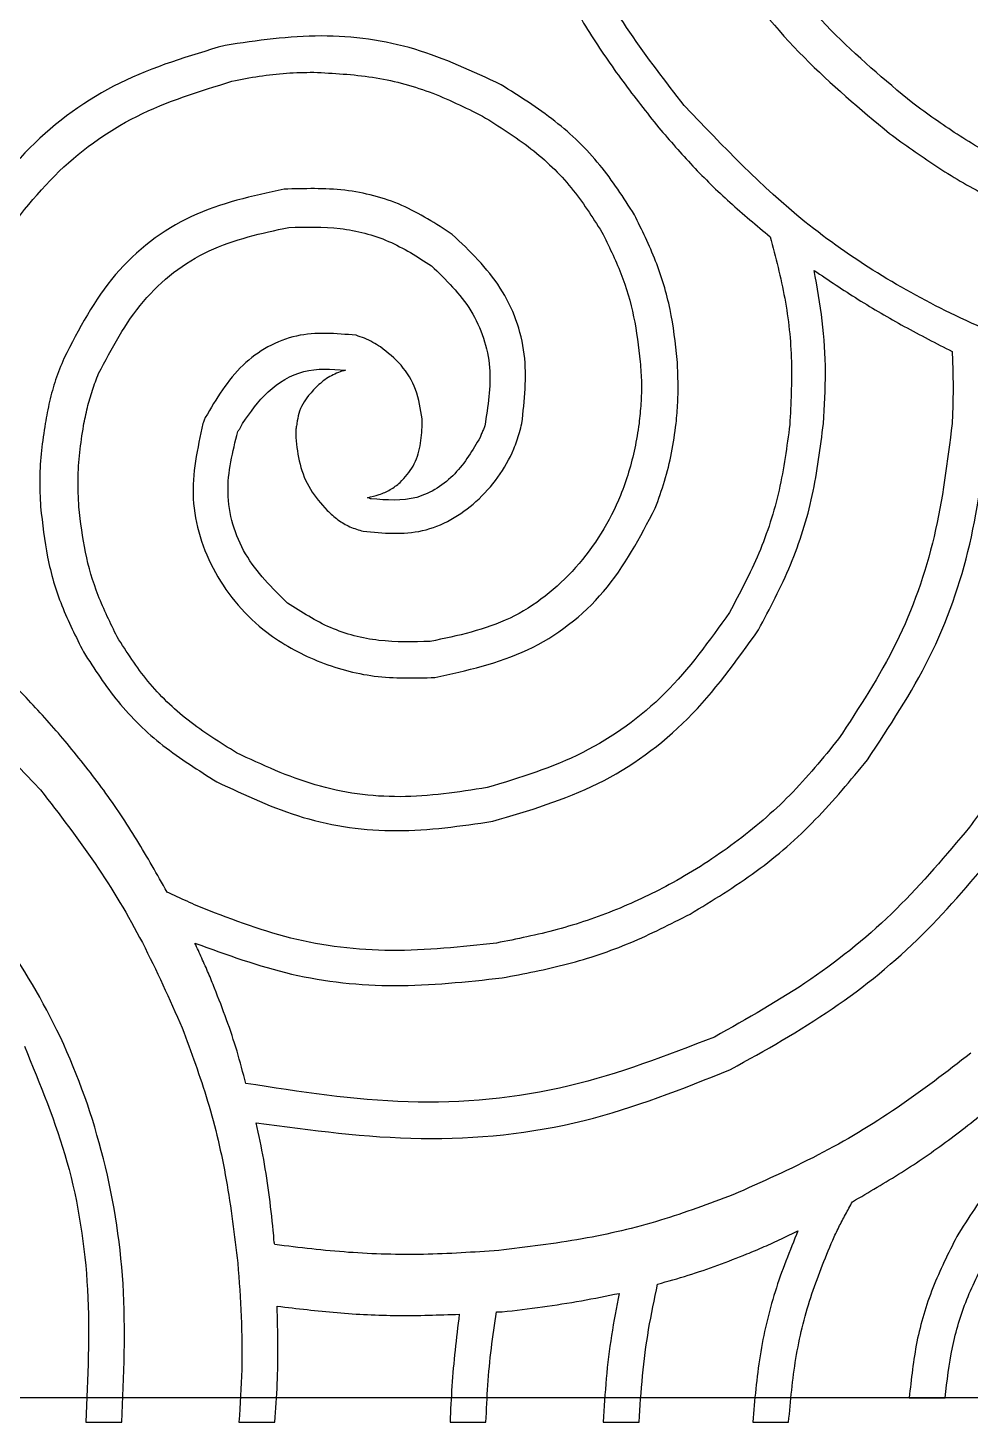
# Model space of a CAD drawing. Extents: x 0 to 371, y 0 to 260.
# Drawn here: x 70.22 to 91.72, y 0.11 to 31.91 of the extents above; entities that cross this region are included whole.
import ezdxf

# ---------------------------------------------------------------- set-up
doc = ezdxf.new("R2010")
doc.units = 0
doc.layers.add('Layer_1', color=7, linetype='CONTINUOUS')

msp = doc.modelspace()

# ---------------------------------------------------------------- linework, layer by layer
at = {"layer": 'Layer_1', "color": 7}
for points in [[(0.02646, 259.95312), (370.443122, 259.95312), (370.443122, 0.661457), (0.02646, 0.661457)], [(76.741051, 30.89858)]]:
    msp.add_lwpolyline(points, close=True, dxfattribs=at)
for points in [[(79.216352, 22.859795), (79.216352, 22.992087)], [(80.909789, 2.61917), (81.04208, 2.61917)], [(90.328852, 0.661666), (91.148957, 0.661666)], [(71.543436, 0.105629), (72.363541, 0.105629)], [(75.035729, 0.105629), (75.855834, 0.105629)], [(79.851455, 0.105629), (80.671561, 0.105629)], [(83.343749, 0.105629), (84.163854, 0.105629)], [(86.756977, 0.105629), (87.577082, 0.105629)]]:
    msp.add_lwpolyline(points, dxfattribs=at)
for points, knots in [([(90.407917, 30.189063), (89.768428, 30.726188), (88.482034, 31.806667), (86.868512, 33.78209), (86.037242, 35.26427), (85.619062, 36.009896)], [0, 0, 0, 0, 2.50184, 5.032695, 7.594725, 7.594725, 7.594725, 7.594725]), ([(85.195832, 30.135837), (84.77042, 30.68668), (83.916268, 31.792674), (82.830805, 33.611401), (82.257467, 34.9063), (81.968122, 35.559795)], [0, 0, 0, 0, 2.086879, 4.19008, 6.332929, 6.332929, 6.332929, 6.332929]), ([(84.851668, 35.613021), (85.290647, 34.825479), (86.162042, 33.262174), (87.860274, 31.19034), (89.210163, 30.060733), (89.878751, 29.501249)], [0, 0, 0, 0, 2.701851, 5.363294, 7.97507, 7.97507, 7.97507, 7.97507]), ([(66.860001, 29.60667), (67.217476, 30.045237), (67.927209, 30.91597), (69.214872, 32.009087), (70.552046, 32.876467), (71.918083, 33.521915), (73.267957, 33.984669), (74.199456, 34.170722), (74.665209, 34.263749)], [0, 0, 0, 0, 1.694336, 3.363942, 5.041931, 6.462991, 7.886567, 9.31017, 9.31017, 9.31017, 9.31017]), ([(82.338126, 32.967188), (82.565251, 32.576176), (83.017884, 31.796938), (83.780675, 30.684663), (84.336761, 29.983201), (84.613955, 29.633541)], [0, 0, 0, 0, 1.356262, 2.70286, 4.041263, 4.041263, 4.041263, 4.041263]), ([(74.718436, 31.511979), (73.899658, 31.269725), (72.268419, 30.787085), (70.145088, 29.252703), (69.158145, 27.853479), (68.659374, 27.146354)], [0, 0, 0, 0, 2.549794, 5.079918, 7.664968, 7.664968, 7.664968, 7.664968]), ([(81.015209, 30.612293), (80.371335, 30.916054), (79.075685, 31.527302), (76.891053, 31.828792), (75.448547, 31.618445), (74.718436, 31.511979)], [0, 0, 0, 0, 2.12763, 4.281365, 6.488666, 6.488666, 6.488666, 6.488666]), ([(74.877082, 30.691874), (75.083684, 30.733832), (75.494851, 30.817335), (76.118548, 30.886239), (76.534149, 30.894478), (76.741051, 30.89858)], [0, 0, 0, 0, 0.632265, 1.258296, 1.878937, 1.878937, 1.878937, 1.878937]), ([(76.741051, 30.89858), (77.19084, 30.875127), (78.085979, 30.828452), (79.395085, 30.490963), (80.193391, 30.095551), (80.591979, 29.898124)], [0, 0, 0, 0, 1.34924, 2.685161, 4.017308, 4.017308, 4.017308, 4.017308]), ([(69.347188, 26.696253), (69.810865, 27.338017), (70.726632, 28.605507), (72.653963, 30.011982), (74.134997, 30.464924), (74.877082, 30.691874)], [0, 0, 0, 0, 2.366591, 4.674042, 6.99129, 6.99129, 6.99129, 6.99129]), ([(84.057918, 27.649166), (83.809128, 28.037511), (83.302685, 28.828036), (82.259452, 29.831973), (81.435214, 30.348889), (81.015209, 30.612293)], [0, 0, 0, 0, 1.380369, 2.809918, 4.295238, 4.295238, 4.295238, 4.295238]), ([(80.591979, 29.898124), (80.969809, 29.662747), (81.710263, 29.201467), (82.645871, 28.305272), (83.096626, 27.598466), (83.317394, 27.252291)], [0, 0, 0, 0, 1.333712, 2.613745, 3.842465, 3.842465, 3.842465, 3.842465]), ([(95.408646, 23.759481), (94.048145, 24.241513), (91.414456, 25.17464), (87.89548, 27.310171), (86.078098, 29.212387), (85.195832, 30.135837)], [0, 0, 0, 0, 4.325799, 8.373986, 12.193383, 12.193383, 12.193383, 12.193383]), ([(93.636144, 28.310624), (93.254208, 28.486514), (92.494377, 28.836432), (91.41388, 29.465549), (90.74202, 29.948768), (90.407917, 30.189063)], [0, 0, 0, 0, 1.261043, 2.508744, 3.74294, 3.74294, 3.74294, 3.74294]), ([(84.613955, 29.633541), (84.868472, 29.338337), (85.380696, 28.74423), (86.232743, 27.915453), (86.844745, 27.40445), (87.153852, 27.146354)], [0, 0, 0, 0, 1.168937, 2.352526, 3.560394, 3.560394, 3.560394, 3.560394]), ([(89.878751, 29.501249), (90.226427, 29.249676), (90.930212, 28.740427), (92.063648, 28.075609), (92.863933, 27.703599), (93.265624, 27.516874)], [0, 0, 0, 0, 1.287007, 2.605232, 3.933695, 3.933695, 3.933695, 3.933695]), ([(76.067707, 28.231043), (75.343464, 28.0746), (73.902914, 27.763428), (72.07143, 26.360332), (71.387644, 25.038869), (71.040624, 24.368229)], [0, 0, 0, 0, 2.205182, 4.386198, 6.633616, 6.633616, 6.633616, 6.633616]), ([(79.904166, 27.199065), (79.530405, 27.441101), (78.778527, 27.927996), (77.440793, 28.269899), (76.529615, 28.244114), (76.067707, 28.231043)], [0, 0, 0, 0, 1.329611, 2.674722, 4.057669, 4.057669, 4.057669, 4.057669]), ([(71.834374, 24.024065), (72.137343, 24.600157), (72.735254, 25.737079), (74.305712, 26.959565), (75.550131, 27.224811), (76.173644, 27.357712)], [0, 0, 0, 0, 1.939308, 3.827231, 5.723082, 5.723082, 5.723082, 5.723082]), ([(76.173644, 27.357712), (76.5655, 27.367177), (77.338129, 27.38584), (78.471305, 27.097029), (79.11027, 26.688069), (79.427709, 26.484896)], [0, 0, 0, 0, 1.173202, 2.313221, 3.438758, 3.438758, 3.438758, 3.438758]), ([(85.037185, 24.341874), (84.993429, 24.725741), (84.906095, 25.49191), (84.568686, 26.607381), (84.228652, 27.300928), (84.057918, 27.649166)], [0, 0, 0, 0, 1.157468, 2.310219, 3.472746, 3.472746, 3.472746, 3.472746]), ([(81.491666, 22.886666), (81.54999, 23.413723), (81.667757, 24.477931), (81.092168, 26.062506), (80.302883, 26.817613), (79.904166, 27.199065)], [0, 0, 0, 0, 1.577528, 3.185267, 4.826555, 4.826555, 4.826555, 4.826555]), ([(83.317394, 27.252291), (83.47054, 26.941287), (83.77523, 26.322534), (84.070762, 25.321442), (84.150192, 24.634655), (84.190209, 24.288648)], [0, 0, 0, 0, 1.038856, 2.066839, 3.110587, 3.110587, 3.110587, 3.110587]), ([(87.153852, 27.146354), (87.277268, 26.680522), (87.524453, 25.747519), (87.677566, 24.302826), (87.628104, 23.339963), (87.603437, 22.859795)], [0, 0, 0, 0, 1.444482, 2.893114, 4.334162, 4.334162, 4.334162, 4.334162]), ([(79.427709, 26.484896), (79.756619, 26.164279), (80.413682, 25.523784), (80.863102, 24.171386), (80.717311, 23.276189), (80.645205, 22.83344)], [0, 0, 0, 0, 1.365554, 2.727964, 4.06117, 4.06117, 4.06117, 4.06117]), ([(88.370832, 22.886666), (88.393784, 23.276509), (88.439714, 24.056642), (88.365551, 25.228106), (88.227721, 25.995911), (88.158959, 26.37896)], [0, 0, 0, 0, 1.170859, 2.343057, 3.510053, 3.510053, 3.510053, 3.510053]), ([(88.158959, 26.37896), (88.491362, 26.15437), (89.160347, 25.702365), (90.214708, 25.089252), (90.941725, 24.715148), (91.307604, 24.526876)], [0, 0, 0, 0, 1.203234, 2.421602, 3.655967, 3.655967, 3.655967, 3.655967]), ([(77.707918, 24.897396), (77.249914, 24.937541), (76.322685, 25.018816), (75.008925, 24.279934), (74.520137, 23.447692), (74.268334, 23.018958)], [0, 0, 0, 0, 1.356337, 2.745907, 4.222353, 4.222353, 4.222353, 4.222353]), ([(78.263955, 24.632813), (78.206678, 24.668407), (78.089277, 24.741363), (77.903573, 24.831853), (77.772168, 24.875873), (77.707918, 24.897396)], [0, 0, 0, 0, 0.202266, 0.414576, 0.617704, 0.617704, 0.617704, 0.617704]), ([(79.216352, 22.992087), (79.17959, 23.218327), (79.108143, 23.658028), (78.765821, 24.237864), (78.429938, 24.502191), (78.263955, 24.632813)], [0, 0, 0, 0, 0.683741, 1.328857, 1.959094, 1.959094, 1.959094, 1.959094]), ([(91.307604, 24.526876), (91.314649, 24.342044), (91.328661, 23.974447), (91.328928, 23.42733), (91.314662, 23.065619), (91.307604, 22.886666)], [0, 0, 0, 0, 0.554872, 1.103538, 1.64078, 1.64078, 1.64078, 1.64078]), ([(71.040624, 24.368229), (70.975372, 24.208022), (70.845331, 23.888745), (70.707929, 23.391138), (70.647498, 23.054411), (70.617394, 22.886666)], [0, 0, 0, 0, 0.518626, 1.033569, 1.544746, 1.544746, 1.544746, 1.544746]), ([(84.190209, 24.288648), (84.202694, 24.130353), (84.22749, 23.815968), (84.211528, 23.347), (84.179632, 23.039013), (84.163854, 22.886666)], [0, 0, 0, 0, 0.47604, 0.945453, 1.404938, 1.404938, 1.404938, 1.404938]), ([(85.01083, 22.886666), (85.025015, 23.045621), (85.053519, 23.365042), (85.058019, 23.851155), (85.044186, 24.17697), (85.037185, 24.341874)], [0, 0, 0, 0, 0.478603, 0.961761, 1.456911, 1.456911, 1.456911, 1.456911]), ([(71.490209, 22.83344), (71.518296, 22.971965), (71.573713, 23.245285), (71.68466, 23.64479), (71.784779, 23.898425), (71.834374, 24.024065)], [0, 0, 0, 0, 0.424009, 0.8366, 1.2416, 1.2416, 1.2416, 1.2416]), ([(75.115311, 22.886666), (75.294078, 23.140776), (75.652234, 23.649878), (76.50275, 24.170832), (77.144905, 24.126237), (77.470205, 24.103646)], [0, 0, 0, 0, 0.929904, 1.863034, 2.821039, 2.821039, 2.821039, 2.821039]), ([(77.470205, 24.103646), (77.359031, 24.066808), (77.136543, 23.993087), (76.852692, 23.781514), (76.699378, 23.607623), (76.623229, 23.521253)], [0, 0, 0, 0, 0.349496, 0.699425, 1.044749, 1.044749, 1.044749, 1.044749]), ([(76.623229, 23.521253), (76.575772, 23.458482), (76.482254, 23.334786), (76.394766, 23.116041), (76.370776, 22.963698), (76.358646, 22.886666)], [0, 0, 0, 0, 0.235301, 0.463676, 0.697265, 0.697265, 0.697265, 0.697265]), ([(74.268334, 23.018958), (74.261098, 23.007828), (74.245058, 22.983156), (74.236215, 22.935549), (74.22281, 22.903725), (74.215624, 22.886666)], [0, 0, 0, 0, 0.039476, 0.087505, 0.142997, 0.142997, 0.142997, 0.142997]), ([(70.617394, 22.886666), (70.585675, 22.681256), (70.521579, 22.266177), (70.479414, 21.628441), (70.500685, 21.1989), (70.511457, 20.981356)], [0, 0, 0, 0, 0.623438, 1.259798, 1.912811, 1.912811, 1.912811, 1.912811]), ([(71.384789, 20.981356), (71.373977, 21.190385), (71.352539, 21.604832), (71.395304, 22.224792), (71.458593, 22.630674), (71.490209, 22.83344)], [0, 0, 0, 0, 0.62747, 1.244106, 1.859682, 1.859682, 1.859682, 1.859682]), ([(74.215624, 22.886666), (74.089885, 22.314509), (73.836588, 21.161922), (74.404559, 19.412832), (75.489181, 18.145134), (76.811822, 17.424998), (78.130022, 17.05437), (79.044133, 17.07947), (79.507291, 17.092188)], [0, 0, 0, 0, 1.731203, 3.487438, 5.285215, 6.609014, 7.955642, 9.338713, 9.338713, 9.338713, 9.338713]), ([(76.147289, 18.785624), (75.792642, 19.135593), (75.089658, 19.829303), (74.656991, 21.303757), (74.893137, 22.240206), (75.009374, 22.701148)], [0, 0, 0, 0, 1.479953, 2.933571, 4.342663, 4.342663, 4.342663, 4.342663]), ([(75.009374, 22.701148), (75.025353, 22.720502), (75.057064, 22.75891), (75.086711, 22.824515), (75.106145, 22.866748), (75.115311, 22.886666)], [0, 0, 0, 0, 0.074948, 0.148729, 0.214586, 0.214586, 0.214586, 0.214586]), ([(76.358646, 22.886666), (76.351535, 22.851482), (76.337402, 22.781549), (76.332452, 22.67483), (76.332344, 22.60415), (76.332291, 22.568856)], [0, 0, 0, 0, 0.107533, 0.213734, 0.319652, 0.319652, 0.319652, 0.319652]), ([(77.86708, 20.425835), (78.327138, 20.384843), (79.258527, 20.301854), (80.539837, 21.05411), (81.155432, 21.906049), (81.380583, 22.490317), (81.440233, 22.68544), (81.474256, 22.818554), (81.491666, 22.886666)], [0, 0, 0, 0, 1.356337, 2.745907, 4.222353, 4.421867, 4.623134, 4.834031, 4.834031, 4.834031, 4.834031]), ([(78.713541, 21.536878), (78.821599, 21.656886), (79.039478, 21.898857), (79.188596, 22.373939), (79.207107, 22.697957), (79.216352, 22.859795)], [0, 0, 0, 0, 0.479683, 0.967182, 1.45365, 1.45365, 1.45365, 1.45365]), ([(84.163854, 22.886666), (84.134355, 22.697221), (84.076091, 22.323051), (83.933695, 21.774195), (83.599116, 20.808524), (82.812548, 19.54348), (81.276041, 18.307818), (80.027122, 18.044319), (79.401354, 17.912293)], [0, 0, 0, 0, 0.574893, 1.135461, 1.698344, 3.637651, 5.525575, 7.421426, 7.421426, 7.421426, 7.421426]), ([(80.645205, 22.83344), (80.634404, 22.804568), (80.611904, 22.744428), (80.57257, 22.657868), (80.550071, 22.597729), (80.539269, 22.568856)], [0, 0, 0, 0, 0.092457, 0.192584, 0.28504, 0.28504, 0.28504, 0.28504]), ([(84.534374, 20.955001), (84.608579, 21.159954), (84.757861, 21.572268), (84.91742, 22.219399), (84.979412, 22.66223), (85.01083, 22.886666)], [0, 0, 0, 0, 0.653634, 1.314954, 1.994565, 1.994565, 1.994565, 1.994565]), ([(87.603437, 22.859795), (87.536518, 22.359212), (87.402703, 21.358213), (86.937506, 19.908459), (86.464143, 19.018217), (86.22781, 18.573751)], [0, 0, 0, 0, 1.513325, 3.026145, 4.534517, 4.534517, 4.534517, 4.534517]), ([(86.889269, 18.176876), (87.148471, 18.664975), (87.666874, 19.641169), (88.16571, 21.236172), (88.302345, 22.335588), (88.370832, 22.886666)], [0, 0, 0, 0, 1.655747, 3.311482, 4.975489, 4.975489, 4.975489, 4.975489]), ([(91.307604, 22.886666), (91.200682, 22.021914), (90.988073, 20.302401), (90.124169, 17.837075), (89.183054, 16.402944), (88.714997, 15.68969)], [0, 0, 0, 0, 2.61027, 5.190383, 7.743212, 7.743212, 7.743212, 7.743212]), ([(89.376455, 15.213749), (89.877822, 15.972693), (90.885543, 17.498126), (91.814807, 20.126069), (92.022955, 21.96247), (92.127709, 22.886666)], [0, 0, 0, 0, 2.72216, 5.471392, 8.25676, 8.25676, 8.25676, 8.25676]), ([(76.332291, 22.568856), (76.355446, 22.3644), (76.401923, 21.954015), (76.637452, 21.368954), (76.910488, 21.057429), (77.046459, 20.902291)], [0, 0, 0, 0, 0.616138, 1.236716, 1.852341, 1.852341, 1.852341, 1.852341]), ([(80.539269, 22.568856), (80.367166, 22.277835), (80.021019, 21.692512), (79.107697, 21.083677), (78.405875, 21.13899), (78.052082, 21.166874)], [0, 0, 0, 0, 1.010992, 2.033382, 3.072707, 3.072707, 3.072707, 3.072707]), ([(77.972501, 21.19323), (78.06076, 21.214507), (78.238194, 21.257282), (78.492905, 21.368225), (78.639747, 21.480471), (78.713541, 21.536878)], [0, 0, 0, 0, 0.272222, 0.547266, 0.825112, 0.825112, 0.825112, 0.825112]), ([(78.052082, 21.166874), (78.043049, 21.168613), (78.024304, 21.172221), (78.000279, 21.187883), (77.981534, 21.191491), (77.972501, 21.19323)], [0, 0, 0, 0, 0.027378, 0.056812, 0.08419, 0.08419, 0.08419, 0.08419]), ([(60.298644, 20.902291), (61.659152, 20.420225), (64.292884, 19.48702), (67.81179, 17.351202), (69.629187, 15.448905), (70.511457, 14.52542)], [0, 0, 0, 0, 4.325848, 8.374167, 12.193656, 12.193656, 12.193656, 12.193656]), ([(70.511457, 20.981356), (70.55352, 20.597697), (70.637442, 19.832239), (70.964558, 18.712106), (71.314168, 18.021706), (71.490209, 17.674065)], [0, 0, 0, 0, 1.156623, 2.307632, 3.475039, 3.475039, 3.475039, 3.475039]), ([(72.257604, 18.01823), (72.104461, 18.329189), (71.799795, 18.947819), (71.504219, 19.948727), (71.424802, 20.635393), (71.384789, 20.981356)], [0, 0, 0, 0, 1.038734, 2.066479, 3.110095, 3.110095, 3.110095, 3.110095]), ([(77.046459, 20.902291), (77.126698, 20.828728), (77.284365, 20.684179), (77.56283, 20.51954), (77.7652, 20.457213), (77.86708, 20.425835)], [0, 0, 0, 0, 0.326106, 0.640784, 0.959816, 0.959816, 0.959816, 0.959816]), ([(79.507291, 17.092188), (80.231795, 17.250594), (81.673494, 17.565807), (83.498237, 18.973087), (84.186255, 20.289123), (84.534374, 20.955001)], [0, 0, 0, 0, 2.206856, 4.391448, 6.628866, 6.628866, 6.628866, 6.628866]), ([(79.401354, 17.912293), (79.009493, 17.90286), (78.236833, 17.884261), (77.103695, 18.173395), (76.46473, 18.582419), (76.147289, 18.785624)], [0, 0, 0, 0, 1.173205, 2.313288, 3.43889, 3.43889, 3.43889, 3.43889]), ([(86.22781, 18.573751), (85.768739, 17.931383), (84.859752, 16.659457), (82.925732, 15.258895), (81.441658, 14.805743), (80.697916, 14.578646)], [0, 0, 0, 0, 2.359118, 4.671187, 6.993908, 6.993908, 6.993908, 6.993908]), ([(71.120205, 15.583753), (70.847665, 15.898463), (70.298483, 16.532617), (69.391565, 17.422713), (68.728915, 17.959118), (68.394791, 18.229587)], [0, 0, 0, 0, 1.248722, 2.516229, 3.805333, 3.805333, 3.805333, 3.805333]), ([(80.830207, 13.811251), (81.647325, 14.05332), (83.275489, 14.53566), (85.392164, 16.075676), (86.385896, 17.470388), (86.889269, 18.176876)], [0, 0, 0, 0, 2.544261, 5.069616, 7.661989, 7.661989, 7.661989, 7.661989]), ([(74.983019, 15.372396), (74.605189, 15.607773), (73.864736, 16.069054), (72.929127, 16.965248), (72.478372, 17.672055), (72.257604, 18.01823)], [0, 0, 0, 0, 1.333712, 2.613745, 3.842465, 3.842465, 3.842465, 3.842465]), ([(71.490209, 17.674065), (71.738999, 17.28572), (72.245442, 16.495195), (73.288675, 15.491258), (74.112913, 14.974342), (74.532918, 14.710938)], [0, 0, 0, 0, 1.380369, 2.809918, 4.295238, 4.295238, 4.295238, 4.295238]), ([(93.582917, 16.90667), (93.407034, 16.524775), (93.05714, 15.765055), (92.427957, 14.684767), (91.944769, 14.01302), (91.704479, 13.67896)], [0, 0, 0, 0, 1.260923, 2.508409, 3.742495, 3.742495, 3.742495, 3.742495]), ([(88.714997, 15.68969), (88.357522, 15.251122), (87.64779, 14.380388), (86.360122, 13.28728), (85.022983, 12.419878), (83.656928, 11.774551), (82.307011, 11.312101), (81.375538, 11.12612), (80.909789, 11.033126)], [0, 0, 0, 0, 1.694336, 3.363942, 5.041931, 6.462934, 7.88643, 9.310004, 9.310004, 9.310004, 9.310004]), ([(73.395519, 12.197396), (73.170292, 12.596677), (72.722426, 13.390651), (71.969448, 14.528194), (71.402754, 15.232562), (71.120205, 15.583753)], [0, 0, 0, 0, 1.375121, 2.734443, 4.086127, 4.086127, 4.086127, 4.086127]), ([(80.697916, 14.578646), (80.037597, 14.477437), (78.731749, 14.277285), (76.749216, 14.549195), (75.569996, 15.098814), (74.983019, 15.372396)], [0, 0, 0, 0, 1.997914, 3.95108, 5.886882, 5.886882, 5.886882, 5.886882]), ([(72.363541, 0.105629), (72.409627, 1.158066), (72.500753, 3.239032), (71.998069, 6.275421), (70.999426, 9.022828), (69.551181, 11.389416), (67.878334, 13.473907), (66.525125, 14.601859), (65.854894, 15.160523)], [0, 0, 0, 0, 3.153614, 6.235583, 9.164242, 11.866093, 14.527536, 17.139312, 17.139312, 17.139312, 17.139312]), ([(85.328124, 11.694585), (85.84072, 12.005929), (86.864099, 12.627516), (88.226573, 13.820986), (88.991691, 14.747714), (89.376455, 15.213749)], [0, 0, 0, 0, 1.797007, 3.587655, 5.399073, 5.399073, 5.399073, 5.399073]), ([(74.532918, 14.710938), (75.176838, 14.407176), (76.472615, 13.795909), (78.657419, 13.494442), (80.100051, 13.704789), (80.830207, 13.811251)], [0, 0, 0, 0, 2.127754, 4.281735, 6.489169, 6.489169, 6.489169, 6.489169]), ([(70.511457, 14.52542), (70.93687, 13.974577), (71.791022, 12.868582), (72.876485, 11.049856), (73.449822, 9.754957), (73.739168, 9.101462)], [0, 0, 0, 0, 2.086879, 4.19008, 6.332929, 6.332929, 6.332929, 6.332929]), ([(91.704479, 13.67896), (91.167354, 13.039471), (90.086875, 11.753076), (88.111452, 10.139555), (86.629272, 9.308284), (85.883646, 8.890105)], [0, 0, 0, 0, 2.50184, 5.032695, 7.594725, 7.594725, 7.594725, 7.594725]), ([(86.254166, 8.149065), (87.041707, 8.588045), (88.605013, 9.459439), (90.676847, 11.157672), (91.806454, 12.507561), (92.365937, 13.176148)], [0, 0, 0, 0, 2.701851, 5.363294, 7.97507, 7.97507, 7.97507, 7.97507]), ([(74.083332, 11.879587), (74.006132, 11.91463), (73.853346, 11.983983), (73.625505, 12.093), (73.47272, 12.162353), (73.395519, 12.197396)], [0, 0, 0, 0, 0.25434, 0.503356, 0.757696, 0.757696, 0.757696, 0.757696]), ([(80.909789, 11.033126), (80.11158, 10.945941), (78.546421, 10.774985), (76.207904, 11.050619), (74.785854, 11.605476), (74.083332, 11.879587)], [0, 0, 0, 0, 2.40486, 4.715544, 6.971607, 6.971607, 6.971607, 6.971607]), ([(81.04208, 10.239376), (81.54044, 10.334484), (82.5347, 10.524231), (83.97923, 11.006285), (84.878607, 11.46521), (85.328124, 11.694585)], [0, 0, 0, 0, 1.521205, 3.0349, 4.547437, 4.547437, 4.547437, 4.547437]), ([(74.480207, 10.001148), (74.434279, 10.116131), (74.341854, 10.34752), (74.188652, 10.69018), (74.083411, 10.918568), (74.030622, 11.033126)], [0, 0, 0, 0, 0.371413, 0.747421, 1.125839, 1.125839, 1.125839, 1.125839]), ([(74.030622, 11.033126), (74.757688, 10.767846), (76.228061, 10.23136), (78.624151, 9.976321), (80.225987, 10.150591), (81.04208, 10.239376)], [0, 0, 0, 0, 2.315932, 4.683594, 7.142714, 7.142714, 7.142714, 7.142714]), ([(75.194376, 7.831771), (75.129208, 8.076783), (74.998965, 8.566459), (74.759311, 9.290267), (74.5735, 9.763531), (74.480207, 10.001148)], [0, 0, 0, 0, 0.760478, 1.519881, 2.285632, 2.285632, 2.285632, 2.285632]), ([(73.739168, 9.101462), (73.944936, 8.547025), (74.36443, 7.416709), (74.783128, 5.61316), (74.932888, 4.367117), (75.009374, 3.73073)], [0, 0, 0, 0, 1.772931, 3.614432, 5.536675, 5.536675, 5.536675, 5.536675]), ([(70.140938, 8.678232), (70.499082, 7.811313), (71.234147, 6.032029), (71.679079, 3.105064), (71.588994, 1.113049), (71.543436, 0.105629)], [0, 0, 0, 0, 2.806753, 5.760647, 8.78302, 8.78302, 8.78302, 8.78302]), ([(85.883646, 8.890105), (84.794042, 8.467419), (82.552572, 7.597896), (78.871256, 7.260094), (76.423232, 7.64071), (75.194376, 7.831771)], [0, 0, 0, 0, 3.494909, 7.189522, 10.913489, 10.913489, 10.913489, 10.913489]), ([(91.730834, 8.519585), (91.179991, 8.094172), (90.073996, 7.240021), (88.25527, 6.154557), (86.960371, 5.58122), (86.306876, 5.291875)], [0, 0, 0, 0, 2.086879, 4.19008, 6.332929, 6.332929, 6.332929, 6.332929]), ([(75.432604, 6.932085), (76.683499, 6.76406), (79.171656, 6.42984), (82.895756, 6.807035), (85.155652, 7.710096), (86.254166, 8.149065)], [0, 0, 0, 0, 3.780651, 7.520103, 11.057124, 11.057124, 11.057124, 11.057124]), ([(89.032291, 5.132712), (89.407736, 5.351323), (90.157278, 5.78776), (91.228108, 6.520399), (91.899564, 7.060322), (92.233646, 7.32896)], [0, 0, 0, 0, 1.303127, 2.60157, 3.887345, 3.887345, 3.887345, 3.887345]), ([(94.376667, 7.38167), (93.988323, 7.13288), (93.197798, 6.626437), (92.193861, 5.583205), (91.676944, 4.758966), (91.413541, 4.338962)], [0, 0, 0, 0, 1.380369, 2.809918, 4.295238, 4.295238, 4.295238, 4.295238]), ([(75.829479, 4.365833), (75.79951, 4.656478), (75.739812, 5.235426), (75.609011, 6.092179), (75.491019, 6.653961), (75.432604, 6.932085)], [0, 0, 0, 0, 0.876497, 1.745927, 2.598393, 2.598393, 2.598393, 2.598393]), ([(86.306876, 5.291875), (85.758727, 5.085908), (84.637606, 4.664647), (82.842061, 4.247617), (81.598557, 4.098131), (80.962499, 4.021668)], [0, 0, 0, 0, 1.75538, 3.590254, 5.511553, 5.511553, 5.511553, 5.511553]), ([(88.582705, 4.259896), (88.628675, 4.357243), (88.721354, 4.5535), (88.874437, 4.842917), (88.979521, 5.035836), (89.032291, 5.132712)], [0, 0, 0, 0, 0.322925, 0.651039, 0.981997, 0.981997, 0.981997, 0.981997]), ([(84.587084, 3.254273), (84.8208, 3.318989), (85.283884, 3.447216), (85.961443, 3.683782), (86.53887, 3.90424), (87.021348, 4.106451), (87.409093, 4.284049), (87.663146, 4.409252), (87.788955, 4.471254)], [0, 0, 0, 0, 0.727343, 1.441154, 2.15188, 2.581422, 3.010327, 3.431086, 3.431086, 3.431086, 3.431086]), ([(87.788955, 4.471254), (87.603458, 4.011905), (87.230423, 3.088157), (86.887661, 1.61687), (86.800751, 0.611836), (86.756977, 0.105629)], [0, 0, 0, 0, 1.484712, 2.985751, 4.509004, 4.509004, 4.509004, 4.509004]), ([(75.855834, 4.15396), (75.848761, 4.177976), (75.835354, 4.223497), (75.829361, 4.295116), (75.829439, 4.341651), (75.829479, 4.365833)], [0, 0, 0, 0, 0.074913, 0.141994, 0.21457, 0.21457, 0.21457, 0.21457]), ([(80.962499, 4.021668), (80.390215, 3.9828), (79.250106, 3.905366), (77.541063, 3.95232), (76.415915, 4.086946), (75.855834, 4.15396)], [0, 0, 0, 0, 1.720198, 3.426992, 5.118717, 5.118717, 5.118717, 5.118717]), ([(87.577082, 0.105629), (87.620599, 0.591678), (87.706627, 1.552554), (88.044034, 2.952232), (88.404173, 3.826496), (88.582705, 4.259896)], [0, 0, 0, 0, 1.462851, 2.891925, 4.296809, 4.296809, 4.296809, 4.296809]), ([(91.413541, 4.338962), (91.219829, 3.953805), (90.833853, 3.186367), (90.46516, 1.942671), (90.374365, 1.089388), (90.328852, 0.661666)], [0, 0, 0, 0, 1.291878, 2.574107, 3.862849, 3.862849, 3.862849, 3.862849]), ([(91.148957, 0.661666), (91.192631, 1.045154), (91.279582, 1.808661), (91.614805, 2.916416), (91.956764, 3.600242), (92.127709, 3.942087)], [0, 0, 0, 0, 1.156373, 2.302292, 3.447757, 3.447757, 3.447757, 3.447757]), ([(75.009374, 3.73073), (75.039198, 3.325586), (75.098646, 2.518025), (75.115731, 1.30698), (75.062321, 0.504948), (75.035729, 0.105629)], [0, 0, 0, 0, 1.218643, 2.429083, 3.62932, 3.62932, 3.62932, 3.62932]), ([(84.163854, 0.105629), (84.186852, 0.458395), (84.232854, 1.164014), (84.369831, 2.216582), (84.514693, 2.908502), (84.587084, 3.254273)], [0, 0, 0, 0, 1.060427, 2.121111, 3.180638, 3.180638, 3.180638, 3.180638]), ([(81.04208, 2.61917), (81.347686, 2.656139), (81.952274, 2.729276), (82.844465, 2.865645), (83.426933, 2.984356), (83.714269, 3.042916)], [0, 0, 0, 0, 0.923497, 1.826982, 2.706601, 2.706601, 2.706601, 2.706601]), ([(83.714269, 3.042916), (83.650563, 2.723152), (83.522591, 2.080812), (83.407088, 1.098677), (83.364953, 0.438076), (83.343749, 0.105629)], [0, 0, 0, 0, 0.977834, 1.964268, 2.963609, 2.963609, 2.963609, 2.963609]), ([(75.855834, 0.105629), (75.877161, 0.396853), (75.919917, 0.980719), (75.929707, 1.863763), (75.915973, 2.454253), (75.909061, 2.751462)], [0, 0, 0, 0, 0.875831, 1.755925, 2.647805, 2.647805, 2.647805, 2.647805]), ([(75.909061, 2.751462), (76.363517, 2.696847), (77.278066, 2.586941), (78.666153, 2.518516), (79.596088, 2.550438), (80.062812, 2.56646)], [0, 0, 0, 0, 1.372992, 2.763011, 4.163579, 4.163579, 4.163579, 4.163579]), ([(80.062812, 2.56646), (80.0294, 2.293207), (79.96267, 1.747482), (79.888308, 0.926978), (79.863729, 0.379178), (79.851455, 0.105629)], [0, 0, 0, 0, 0.825855, 1.649349, 2.470739, 2.470739, 2.470739, 2.470739]), ([(80.671561, 0.105629), (80.683912, 0.387662), (80.708566, 0.950635), (80.787518, 1.789556), (80.869155, 2.343468), (80.909789, 2.61917)], [0, 0, 0, 0, 0.846837, 1.690392, 2.526343, 2.526343, 2.526343, 2.526343])]:
    msp.add_open_spline(points, degree=3, knots=knots, dxfattribs=at)

doc.saveas('drawing.dxf')
